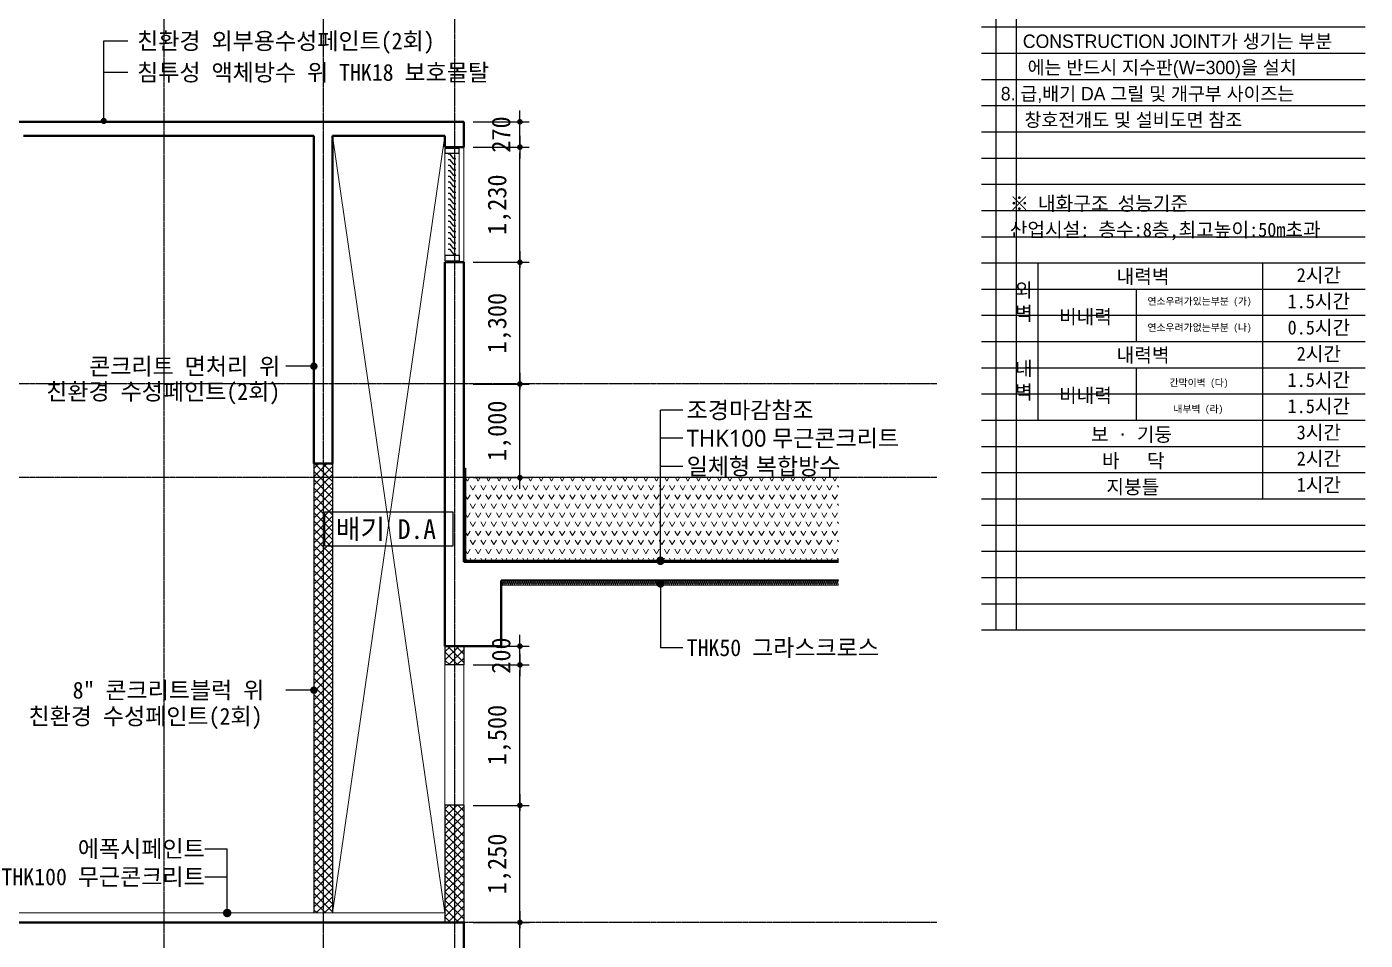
# Model space of a CAD drawing. Header units: inches. Extents: x 2004 to 150234, y 6875187 to 6994525.
# Drawn here: x 134481 to 148771, y 6885937 to 6895694 of the extents above; entities that cross this region are included whole.
import ezdxf
from ezdxf.enums import TextEntityAlignment as Align

# ---------------------------------------------------------------- set-up
doc = ezdxf.new("R2010")
doc.units = ezdxf.units.IN
doc.header["$MEASUREMENT"] = 0
doc.linetypes.add('CENTER', pattern=[65, 60, -2, 1, -2])
doc.linetypes.add('HID', pattern=[2.3, 1.5, -0.8])
doc.layers.get('0').update_dxf_attribs({"linetype": 'CONTINUOUS'})
for name, color, linetype, lineweight in [('A-CONC-LIN1', 2, 'CONTINUOUS', 40), ('A-CONC-LIN2', 7, 'CONTINUOUS', 25), ('A-DIMS', 7, 'CONTINUOUS', 25), ('A-DWXM-WIND', 4, 'CONTINUOUS', 25), ('A-ELEV-LIN3', 8, 'CONTINUOUS', 18), ('A-MKXS-LEAD', 7, 'CONTINUOUS', 25), ('A-MKXS-TEXT1', 3, 'CONTINUOUS', 25), ('A-MKXX-NAME', 3, 'CONTINUOUS', 25), ('A-MKXX-SYMB', 7, 'CONTINUOUS', 25), ('A-SECT-LIN1', 4, 'CONTINUOUS', 25), ('A-WAXM-BLOC', 3, 'CONTINUOUS', 25), ('A-XXXX-FIN2', 6, 'CONTINUOUS', 20), ('A-XXXX-HATC', 8, 'CONTINUOUS', 18), ('A-XXXX-INSL2', 8, 'CONTINUOUS', 18), ('A-XXXX-TXT1', 3, 'CONTINUOUS', 25), ('A-XXXX-TXT2', 3, 'CONTINUOUS', 25), ('A-XXXX-WAT1', 9, 'HID', 20)]:
    doc.layers.add(name, color=color, linetype=linetype, lineweight=lineweight)
doc.layers.add('A-XXXX-NPLT', color=144, linetype='CONTINUOUS', plot=False)
doc.layers.add('AA-AXIS-LINE-1', color=1, linetype='CENTER')
doc.layers.add('T', color=3, linetype='CONTINUOUS')
doc.styles.add('HY울릉도L', font='H2GTRE.TTF')
doc.styles.add('돋움체', font='')
doc.styles.add('돋음', font='')
doc.styles.add('맑은 고딕', font='malgun.ttf')
doc.styles.add('맑은고딕', font='malgun.ttf')
doc.styles.get('돋움체').set_extended_font_data('DotumChe')
doc.styles.get('돋음').set_extended_font_data('Dotum')
doc.dimstyles.new('CDIM', dxfattribs={"dimtxt": 2, "dimasz": 0.6, "dimexe": 1, "dimexo": 1, "dimgap": 1, "dimtad": 1, "dimdec": 0, "dimrnd": 0.5, "dimzin": 0, "dimdsep": 32, "dimlunit": 6, "dimtxsty": 'HY울릉도L', "dimblk1": '_CIDOT', "dimblk2": '_CIDOT', "dimsah": 1, "dimcen": 4.5, "dimclrd": 2, "dimclre": 2, "dimclrt": 7, "dimadec": 0, "dimazin": 0, "dimtfac": 1, "dimtdec": 0, "dimtix": 1, "dimtmove": 2, "dimatfit": 1, "dimldrblk": '_CIDOT', "dimfxl": 1, "dimtolj": 1, "dimtzin": 0, "dimlwd": -1, "dimarcsym": 0})

# ---------------------------------------------------------------- blocks, each defined once
blk = doc.blocks.new('NOTE')
at = {"layer": 'A-XXXX-NPLT'}
for p, q in [((1010659.8, 179732.7), (1010659.8, 175812.7)), ((1010734.1, 175812.7), (1010734.1, 179732.7)), ((1010609.8, 179546.1), (1011974.8, 179546.1)), ((1010609.8, 179452.7), (1011974.8, 179452.7)), ((1010609.8, 179359.4), (1011974.8, 179359.4)), ((1010609.8, 179266.1), (1011974.8, 179266.1)), ((1010609.8, 179172.7), (1011974.8, 179172.7)), ((1010609.8, 179079.4), (1011974.8, 179079.4)), ((1010609.8, 178986.1), (1011974.8, 178986.1)), ((1010609.8, 178892.7), (1011974.8, 178892.7)), ((1010609.8, 178799.4), (1011974.8, 178799.4)), ((1010609.8, 178706.1), (1011974.8, 178706.1)), ((1010609.8, 178612.7), (1011974.8, 178612.7)), ((1010609.8, 178519.4), (1011974.8, 178519.4)), ((1010609.8, 178426.1), (1011974.8, 178426.1)), ((1010609.8, 178332.7), (1011974.8, 178332.7)), ((1010609.8, 178239.4), (1011974.8, 178239.4)), ((1010609.8, 178146.1), (1011974.8, 178146.1)), ((1010609.8, 178052.7), (1011974.8, 178052.7)), ((1010609.8, 177959.4), (1011974.8, 177959.4)), ((1010609.8, 177866.1), (1011974.8, 177866.1)), ((1010609.8, 177772.7), (1011974.8, 177772.7)), ((1010609.8, 177679.4), (1011974.8, 177679.4)), ((1010609.8, 177586.1), (1011974.8, 177586.1)), ((1010609.8, 177492.7), (1011974.8, 177492.7)), ((1010609.8, 177399.4), (1011974.8, 177399.4)), ((1010609.8, 177306.1), (1011974.8, 177306.1)), ((1010609.8, 177212.7), (1011974.8, 177212.7)), ((1010609.8, 177119.4), (1011974.8, 177119.4)), ((1010609.8, 177026.1), (1011974.8, 177026.1)), ((1010609.8, 176932.7), (1011974.8, 176932.7)), ((1010609.8, 176839.4), (1011974.8, 176839.4)), ((1010609.8, 176746.1), (1011974.8, 176746.1)), ((1010609.8, 176652.7), (1011974.8, 176652.7)), ((1010609.8, 176559.4), (1011974.8, 176559.4)), ((1010609.8, 176466.1), (1011974.8, 176466.1)), ((1010609.8, 176372.7), (1011974.8, 176372.7)), ((1010609.8, 176279.4), (1011974.8, 176279.4)), ((1010609.8, 176186.1), (1011974.8, 176186.1)), ((1010609.8, 176092.7), (1011974.8, 176092.7)), ((1010609.8, 175999.4), (1011974.8, 175999.4)), ((1010609.8, 175906.1), (1011974.8, 175906.1)), ((1010609.8, 175812.7), (1011974.8, 175812.7))]:
    blk.add_line(p, q, dxfattribs=at)
blk = doc.blocks.new('_CIDOT')
at = {"color": 0, "linetype": 'ByBlock'}
blk.add_line((2, 0), (-1, 0), dxfattribs=at)
at = {"color": 0, "linetype": 'ByBlock', "const_width": 0.5}
blk.add_lwpolyline([(-0.25, 0, 1), (0.25, 0, 1)], format="xyb", close=True, dxfattribs=at)
blk = doc.blocks.new('*D265')
at = {"layer": 'A-DIMS', "transparency": 16777216}
for p, q in [((139746, 6894738), (139746, 6894798)), ((139746, 6894408), (139746, 6894678)), ((139746, 6894348), (139746, 6894288))]:
    blk.add_line(p, q, dxfattribs=at)
at = {"layer": 'A-DIMS', "lineweight": -2, "transparency": 16777216}
for p, q in [((139246, 6894678), (139846, 6894678)), ((139246, 6894408), (139846, 6894408))]:
    blk.add_line(p, q, dxfattribs=at)
at = {"layer": 'A-DIMS', "transparency": 16777216, "xscale": 60, "yscale": 60, "zscale": 60}
for p, rotation in [((139746, 6894678), 270), ((139746, 6894408), 90)]:
    blk.add_blockref('_CIDOT', p, dxfattribs=dict(at, rotation=rotation))
at = {"layer": 'A-DIMS', "color": 3, "transparency": 16777216, "insert": (139546, 6894543), "char_height": 200, "attachment_point": 5, "rotation": 90, "style": '돋움체'}
blk.add_mtext('\\A1;270', dxfattribs=at)
blk = doc.blocks.new('*D266')
at = {"layer": 'A-DIMS', "lineweight": -2, "transparency": 16777216}
for p, q in [((139246, 6894408), (139846, 6894408)), ((139246, 6893178), (139846, 6893178))]:
    blk.add_line(p, q, dxfattribs=at)
at = {"layer": 'A-DIMS', "transparency": 16777216}
blk.add_line((139746, 6893238), (139746, 6894348), dxfattribs=at)
at = {"layer": 'A-DIMS', "transparency": 16777216, "xscale": 60, "yscale": 60, "zscale": 60}
for p, rotation in [((139746, 6894408), 90), ((139746, 6893178), 270)]:
    blk.add_blockref('_CIDOT', p, dxfattribs=dict(at, rotation=rotation))
at = {"layer": 'A-DIMS', "color": 3, "transparency": 16777216, "insert": (139527, 6893793), "char_height": 200, "attachment_point": 5, "rotation": 90, "style": '돋움체'}
blk.add_mtext('\\A1;1,230', dxfattribs=at)
blk = doc.blocks.new('*D267')
at = {"layer": 'A-DIMS', "lineweight": -2, "transparency": 16777216}
for p, q in [((139246, 6893178), (139846, 6893178)), ((139246, 6891878), (139846, 6891878))]:
    blk.add_line(p, q, dxfattribs=at)
at = {"layer": 'A-DIMS', "transparency": 16777216}
blk.add_line((139746, 6891938), (139746, 6893118), dxfattribs=at)
at = {"layer": 'A-DIMS', "transparency": 16777216, "xscale": 60, "yscale": 60, "zscale": 60}
for p, rotation in [((139746, 6893178), 90), ((139746, 6891878), 270)]:
    blk.add_blockref('_CIDOT', p, dxfattribs=dict(at, rotation=rotation))
at = {"layer": 'A-DIMS', "color": 3, "transparency": 16777216, "insert": (139527, 6892528), "char_height": 200, "attachment_point": 5, "rotation": 90, "style": '돋움체'}
blk.add_mtext('\\A1;1,300', dxfattribs=at)
blk = doc.blocks.new('*D268')
at = {"layer": 'A-DIMS', "lineweight": -2, "transparency": 16777216}
for p, q in [((139246, 6891878), (139846, 6891878)), ((139246, 6890878), (139846, 6890878))]:
    blk.add_line(p, q, dxfattribs=at)
at = {"layer": 'A-DIMS', "transparency": 16777216}
blk.add_line((139746, 6890938), (139746, 6891818), dxfattribs=at)
at = {"layer": 'A-DIMS', "transparency": 16777216, "xscale": 60, "yscale": 60, "zscale": 60}
for p, rotation in [((139746, 6891878), 90), ((139746, 6890878), 270)]:
    blk.add_blockref('_CIDOT', p, dxfattribs=dict(at, rotation=rotation))
at = {"layer": 'A-DIMS', "color": 3, "transparency": 16777216, "insert": (139527, 6891378), "char_height": 200, "attachment_point": 5, "rotation": 90, "style": '돋움체'}
blk.add_mtext('\\A1;1,000', dxfattribs=at)
blk = doc.blocks.new('*D271')
at = {"layer": 'A-DIMS', "transparency": 16777216}
for p, q in [((139746, 6889138), (139746, 6889198)), ((139746, 6888878), (139746, 6889078)), ((139746, 6888818), (139746, 6888758))]:
    blk.add_line(p, q, dxfattribs=at)
at = {"layer": 'A-DIMS', "lineweight": -2, "transparency": 16777216}
for p, q in [((139246, 6889078), (139846, 6889078)), ((139246, 6888878), (139846, 6888878))]:
    blk.add_line(p, q, dxfattribs=at)
at = {"layer": 'A-DIMS', "transparency": 16777216, "xscale": 60, "yscale": 60, "zscale": 60}
for p, rotation in [((139746, 6889078), 270), ((139746, 6888878), 90)]:
    blk.add_blockref('_CIDOT', p, dxfattribs=dict(at, rotation=rotation))
at = {"layer": 'A-DIMS', "color": 3, "transparency": 16777216, "insert": (139546, 6888978), "char_height": 200, "attachment_point": 5, "rotation": 90, "style": '돋움체'}
blk.add_mtext('\\A1;200', dxfattribs=at)
blk = doc.blocks.new('*D272')
at = {"layer": 'A-DIMS', "lineweight": -2, "transparency": 16777216}
for p, q in [((139246, 6888878), (139846, 6888878)), ((139246, 6887378), (139846, 6887378))]:
    blk.add_line(p, q, dxfattribs=at)
at = {"layer": 'A-DIMS', "transparency": 16777216}
blk.add_line((139746, 6887438), (139746, 6888818), dxfattribs=at)
at = {"layer": 'A-DIMS', "transparency": 16777216, "xscale": 60, "yscale": 60, "zscale": 60}
for p, rotation in [((139746, 6888878), 90), ((139746, 6887378), 270)]:
    blk.add_blockref('_CIDOT', p, dxfattribs=dict(at, rotation=rotation))
at = {"layer": 'A-DIMS', "color": 3, "transparency": 16777216, "insert": (139527, 6888128), "char_height": 200, "attachment_point": 5, "rotation": 90, "style": '돋움체'}
blk.add_mtext('\\A1;1,500', dxfattribs=at)
blk = doc.blocks.new('*D273')
at = {"layer": 'A-DIMS', "lineweight": -2, "transparency": 16777216}
for p, q in [((139246, 6887378), (139846, 6887378)), ((139246, 6886128), (139846, 6886128))]:
    blk.add_line(p, q, dxfattribs=at)
at = {"layer": 'A-DIMS', "transparency": 16777216}
blk.add_line((139746, 6886188), (139746, 6887318), dxfattribs=at)
at = {"layer": 'A-DIMS', "transparency": 16777216, "xscale": 60, "yscale": 60, "zscale": 60}
for p, rotation in [((139746, 6887378), 90), ((139746, 6886128), 270)]:
    blk.add_blockref('_CIDOT', p, dxfattribs=dict(at, rotation=rotation))
at = {"layer": 'A-DIMS', "color": 3, "transparency": 16777216, "insert": (139527, 6886753), "char_height": 200, "attachment_point": 5, "rotation": 90, "style": '돋움체'}
blk.add_mtext('\\A1;1,250', dxfattribs=at)
blk = doc.blocks.new('*D274')
at = {"layer": 'A-DIMS', "lineweight": -2, "transparency": 16777216}
for p, q in [((139246, 6886128), (139846, 6886128)), ((139246, 6884278), (139846, 6884278))]:
    blk.add_line(p, q, dxfattribs=at)
at = {"layer": 'A-DIMS', "transparency": 16777216}
blk.add_line((139746, 6884338), (139746, 6886068), dxfattribs=at)
at = {"layer": 'A-DIMS', "transparency": 16777216, "xscale": 60, "yscale": 60, "zscale": 60}
for p, rotation in [((139746, 6886128), 90), ((139746, 6884278), 270)]:
    blk.add_blockref('_CIDOT', p, dxfattribs=dict(at, rotation=rotation))
at = {"layer": 'A-DIMS', "color": 3, "transparency": 16777216, "insert": (139527, 6885203), "char_height": 200, "attachment_point": 5, "rotation": 90, "style": '돋움체'}
blk.add_mtext('\\A1;1,850', dxfattribs=at)

msp = doc.modelspace()

# ---------------------------------------------------------------- hatches: boundary and pattern name
at = {"layer": 'A-MKXS-LEAD'}
h = msp.add_hatch(color=256, dxfattribs=at)
edge = h.paths.add_edge_path()
edge.add_arc((135303.4, 6894687.5), 33.3, 0, 360)
h = msp.add_hatch(color=256, dxfattribs=at)
edge = h.paths.add_edge_path()
edge.add_arc((137546.3, 6892067.2), 40, 180, 540, ccw=False)
h = msp.add_hatch(color=256, dxfattribs=at)
edge = h.paths.add_edge_path()
edge.add_arc((137546.3, 6888608), 40, 180, 540, ccw=False)
at = {"layer": 'A-XXXX-HATC'}
h = msp.add_hatch(dxfattribs=at)
h.set_pattern_fill('ANSI37', color=256, scale=500, style=0)
h.set_pattern_definition([(45, (0, 6960611.3), (-44.194174, 44.194174), []), (135, (0, 6960611.3), (-44.194174, -44.194174), [])])
h.paths.add_polyline_path([(137546.3, 6886228.3), (137746.3, 6886228.3), (137746.3, 6891028.3), (137546.3, 6891028.3)])
h.paths.add_polyline_path([(138946.3, 6888878.3), (138946.3, 6889078.3), (139146.3, 6889078.3), (139146.3, 6888878.3)])
h.paths.add_polyline_path([(138946.3, 6886128.3), (138946.3, 6887378.3), (139146.3, 6887378.3), (139146.3, 6886128.3)])
h.paths.add_polyline_path([(138946.3, 6884478.3), (138946.3, 6885428.3), (139146.3, 6885428.3), (139146.3, 6884478.3)])
h.paths.add_polyline_path([(133646.3, 6882178.3), (133646.3, 6885928.3), (133446.3, 6885928.3), (133446.3, 6882178.3)])
h = msp.add_hatch(dxfattribs=at)
h.set_pattern_fill('사질토', color=256, scale=700)
h.set_pattern_definition([(60, (-4318020.03, 6765814.75), (-55.9999996, 96.994845), [56, -56]), (120, (-4318020.03, 6765814.75), (-111.9999996, 2e-07), [56, -56])])
h.paths.add_polyline_path([(143146.3, 6889998.3), (143146.3, 6890878.3), (139166.3, 6890878.3), (139166.3, 6890012.5), (139180.4, 6889998.3)])

# ---------------------------------------------------------------- linework, layer by layer
for points in [[(144975.8, 6893171.7), (148770.8, 6893171.7)], [(145275.8, 6893171.7), (145275.8, 6891491.7)], [(147675.8, 6893171.7), (147675.8, 6890651.7)], [(145275.8, 6892891.7), (148770.8, 6892891.7)], [(146325.8, 6892891.7), (146325.8, 6892331.7)], [(146325.8, 6892611.7), (148770.8, 6892611.7)], [(144975.8, 6892331.7), (148770.8, 6892331.7)], [(145275.8, 6892051.7), (148770.8, 6892051.7)], [(146325.8, 6892051.7), (146325.8, 6891491.7)], [(146325.8, 6891771.7), (148770.8, 6891771.7)], [(144975.8, 6891491.7), (148770.8, 6891491.7)], [(144975.8, 6891211.7), (148770.8, 6891211.7)], [(144975.8, 6890931.7), (148770.8, 6890931.7)], [(144975.8, 6890651.7), (148770.8, 6890651.7)]]:
    msp.add_lwpolyline(points)
at = {"layer": 'A-CONC-LIN1'}
for p, q in [((134146.3, 6894678.3), (139146.3, 6894678.3)), ((139146.3, 6894678.3), (139146.3, 6894408.3)), ((134446.3, 6894528.3), (137546.3, 6894528.3)), ((137546.3, 6894528.3), (137546.3, 6891028.3)), ((137746.3, 6894528.3), (137746.3, 6891028.3)), ((137746.3, 6894528.3), (138946.3, 6894528.3)), ((138946.3, 6894528.3), (138946.3, 6894408.3)), ((138946.3, 6894408.3), (139146.3, 6894408.3)), ((138946.3, 6893178.3), (139146.3, 6893178.3)), ((138946.3, 6893178.3), (138946.3, 6889078.3)), ((139146.3, 6893178.3), (139146.3, 6889978.3)), ((137746.3, 6891028.3), (137546.3, 6891028.3)), ((139146.3, 6889978.3), (143146.3, 6889978.3)), ((139546.3, 6889778.3), (143146.3, 6889778.3)), ((139546.3, 6889778.3), (139546.3, 6889078.3)), ((138946.3, 6889078.3), (139546.3, 6889078.3)), ((139146.3, 6886128.3), (129946.3, 6886128.3)), ((139146.3, 6885428.3), (139146.3, 6886128.3))]:
    msp.add_line(p, q, dxfattribs=at)
at = {"layer": 'A-CONC-LIN2'}
msp.add_lwpolyline([(139146.3, 6890978.3), (139166.3, 6890978.3), (139166.3, 6890012.5), (139180.4, 6889998.3), (143146.3, 6889998.3)], dxfattribs=at)
at = {"layer": 'A-DWXM-WIND'}
for p, q in [((138946.3, 6893253.3), (138946.3, 6893193.3)), ((138946.3, 6893253.3), (139096.3, 6893253.3)), ((138946.3, 6893193.3), (139096.3, 6893193.3)), ((139096.3, 6893253.3), (139096.3, 6893193.3))]:
    msp.add_line(p, q, dxfattribs=at)
msp.add_lwpolyline([(139096.3, 6894343.3), (139096.3, 6894393.3), (138946.3, 6894393.3), (138946.3, 6894343.3)], close=True, dxfattribs=at)
at = {"layer": 'A-ELEV-LIN3'}
for p, q in [((138946.3, 6886228.3), (137746.3, 6894528.3)), ((138946.3, 6894528.3), (137746.3, 6886228.3)), ((138946.3, 6894343.3), (138946.3, 6893253.3)), ((139096.3, 6893253.3), (139096.3, 6894343.3)), ((139146.3, 6893178.3), (139146.3, 6894408.3)), ((138946.3, 6887378.3), (138946.3, 6888878.3)), ((139146.3, 6887378.3), (139146.3, 6888878.3))]:
    msp.add_line(p, q, dxfattribs=at)
at = {"layer": 'A-MKXS-LEAD'}
for p, q in [((141246.5, 6889998.3), (141246.5, 6891598.7)), ((141486.5, 6891598.7), (141246.5, 6891598.7)), ((141486.5, 6891298.7), (141246.5, 6891298.7)), ((141486.5, 6890998.7), (141246.5, 6890998.7)), ((141246.5, 6889748.2), (141246.5, 6889061.9)), ((141486.5, 6889061.9), (141246.5, 6889061.9)), ((136381, 6886914.7), (136621, 6886914.7)), ((136621, 6886228.3), (136621, 6886914.7)), ((136381, 6886614.7), (136621, 6886614.7))]:
    msp.add_line(p, q, dxfattribs=at)
for points in [[(135303.4, 6894678.3), (135303.4, 6895542), (135559.5, 6895542)], [(135559.5, 6895206.1), (135303.4, 6895206.1)], [(137546.3, 6892067.2), (137248.6, 6892067.2), (137248.6, 6892067.2)], [(137546.3, 6888608), (137248.6, 6888608), (137248.6, 6888608)]]:
    msp.add_lwpolyline(points, dxfattribs=at)
at = {"layer": 'A-MKXS-LEAD', "const_width": 45}
for points in [[(141269, 6889990, -1), (141224, 6889990, -1)], [(141269, 6889748.2, -1), (141224, 6889748.2, -1)], [(136598.5, 6886228.3, -1), (136643.5, 6886228.3, -1)]]:
    msp.add_lwpolyline(points, format="xyb", close=True, dxfattribs=at)
at = {"layer": 'A-MKXX-SYMB'}
msp.add_lwpolyline([(137658.5, 6890148.3), (139034, 6890148.3), (139034, 6890508.3), (137658.5, 6890508.3)], close=True, dxfattribs=at)
at = {"layer": 'A-SECT-LIN1'}
for points in [[(139061.3, 6894283.3), (139041.3, 6894283.3), (139001.3, 6894333.3), (138981.3, 6894333.3)], [(139061.3, 6894223.3), (139041.3, 6894223.3), (139001.3, 6894273.3), (138981.3, 6894273.3)], [(139061.3, 6894163.3), (139041.3, 6894163.3), (139001.3, 6894213.3), (138981.3, 6894213.3)], [(139061.3, 6894103.3), (139041.3, 6894103.3), (139001.3, 6894153.3), (138981.3, 6894153.3)], [(139061.3, 6894043.3), (139041.3, 6894043.3), (139001.3, 6894093.3), (138981.3, 6894093.3)], [(139061.3, 6893983.3), (139041.3, 6893983.3), (139001.3, 6894033.3), (138981.3, 6894033.3)], [(139061.3, 6893923.3), (139041.3, 6893923.3), (139001.3, 6893973.3), (138981.3, 6893973.3)], [(139061.3, 6893863.3), (139041.3, 6893863.3), (139001.3, 6893913.3), (138981.3, 6893913.3)], [(139061.3, 6893803.3), (139041.3, 6893803.3), (139001.3, 6893853.3), (138981.3, 6893853.3)], [(139061.3, 6893743.3), (139041.3, 6893743.3), (139001.3, 6893793.3), (138981.3, 6893793.3)], [(139061.3, 6893683.3), (139041.3, 6893683.3), (139001.3, 6893733.3), (138981.3, 6893733.3)], [(139061.3, 6893623.3), (139041.3, 6893623.3), (139001.3, 6893673.3), (138981.3, 6893673.3)], [(139061.3, 6893563.3), (139041.3, 6893563.3), (139001.3, 6893613.3), (138981.3, 6893613.3)], [(139061.3, 6893503.3), (139041.3, 6893503.3), (139001.3, 6893553.3), (138981.3, 6893553.3)], [(139061.3, 6893443.3), (139041.3, 6893443.3), (139001.3, 6893493.3), (138981.3, 6893493.3)], [(139061.3, 6893383.3), (139041.3, 6893383.3), (139001.3, 6893433.3), (138981.3, 6893433.3)], [(139061.3, 6893323.3), (139041.3, 6893323.3), (139001.3, 6893373.3), (138981.3, 6893373.3)], [(139061.3, 6893263.3), (139041.3, 6893263.3), (139001.3, 6893313.3), (138981.3, 6893313.3)]]:
    msp.add_lwpolyline(points, dxfattribs=at)
at = {"layer": 'A-WAXM-BLOC'}
for p, q in [((137546.3, 6891028.3), (137546.3, 6886228.3)), ((137746.3, 6891028.3), (137746.3, 6886228.3)), ((138946.3, 6889078.3), (138946.3, 6888878.3)), ((139146.3, 6889078.3), (139146.3, 6888878.3)), ((139146.3, 6888878.3), (138946.3, 6888878.3)), ((139146.3, 6887378.3), (138946.3, 6887378.3)), ((138946.3, 6887378.3), (138946.3, 6886128.3)), ((139146.3, 6887378.3), (139146.3, 6886128.3))]:
    msp.add_line(p, q, dxfattribs=at)
at = {"layer": 'A-XXXX-FIN2'}
for p, q in [((139166.3, 6890878.3), (143146.3, 6890878.3)), ((138946.3, 6886228.3), (129946.3, 6886228.3))]:
    msp.add_line(p, q, dxfattribs=at)
at = {"layer": 'A-XXXX-INSL2'}
msp.add_line((139546.3, 6889728.3), (143146.3, 6889728.3), dxfattribs=at)
msp.add_lwpolyline([(139546.3, 6889778.3, -0.5086991), (139555.1, 6889766.2), (139547.4, 6889740.5, 1.37259), (139565.1, 6889740.5), (139557.4, 6889766.2, -1.37259), (139575.1, 6889766.2), (139567.4, 6889740.5, 1.37259), (139585.1, 6889740.5), (139577.4, 6889766.2, -0.5086991), (139586.3, 6889778.3, -0.5086991), (139595.1, 6889766.2), (139587.4, 6889740.5, 1.37259), (139605.1, 6889740.5), (139597.4, 6889766.2, -1.37259), (139615.1, 6889766.2), (139607.4, 6889740.5, 1.37259), (139625.1, 6889740.5), (139617.4, 6889766.2, -1.37259), (139635.1, 6889766.2), (139627.4, 6889740.5, 1.37259), (139645.1, 6889740.5), (139637.4, 6889766.2, -1.37259), (139655.1, 6889766.2), (139647.4, 6889740.5, 0.5086991), (139656.3, 6889728.3, 0.5086991), (139665.1, 6889740.5), (139657.4, 6889766.2, -1.37259), (139675.1, 6889766.2), (139667.4, 6889740.5, 1.37259), (139685.1, 6889740.5), (139677.4, 6889766.2, -1.37259), (139695.1, 6889766.2), (139687.4, 6889740.5, 1.37259), (139705.1, 6889740.5), (139697.4, 6889766.2, -1.37259), (139715.1, 6889766.2), (139707.4, 6889740.5, 1.37259), (139725.1, 6889740.5), (139717.4, 6889766.2, -1.37259), (139735.1, 6889766.2), (139727.4, 6889740.5, 1.37259), (139745.1, 6889740.5), (139737.4, 6889766.2, -0.5086991), (139746.3, 6889778.3, -0.5086991), (139755.1, 6889766.2), (139747.4, 6889740.5, 1.37259), (139765.1, 6889740.5), (139757.4, 6889766.2, -1.37259), (139775.1, 6889766.2), (139767.4, 6889740.5, 1.37259), (139785.1, 6889740.5), (139777.4, 6889766.2, -1.37259), (139795.1, 6889766.2), (139787.4, 6889740.5, 1.37259), (139805.1, 6889740.5), (139797.4, 6889766.2, -1.37259), (139815.1, 6889766.2), (139807.4, 6889740.5, 1.37259), (139825.1, 6889740.5), (139817.4, 6889766.2, -0.5086991), (139826.3, 6889778.3, -0.5086991), (139835.1, 6889766.2), (139827.4, 6889740.5, 1.37259), (139845.1, 6889740.5), (139837.4, 6889766.2, -1.37259), (139855.1, 6889766.2), (139847.4, 6889740.5, 1.37259), (139865.1, 6889740.5), (139857.4, 6889766.2, -1.37259), (139875.1, 6889766.2), (139867.4, 6889740.5, 1.37259), (139885.1, 6889740.5), (139877.4, 6889766.2, -1.37259), (139895.1, 6889766.2), (139887.4, 6889740.5, 1.37259), (139905.1, 6889740.5), (139897.4, 6889766.2, -0.5086991), (139906.3, 6889778.3, -0.5086991), (139915.1, 6889766.2), (139907.4, 6889740.5, 1.37259), (139925.1, 6889740.5), (139917.4, 6889766.2, -1.37259), (139935.1, 6889766.2), (139927.4, 6889740.5, 1.37259), (139945.1, 6889740.5), (139937.4, 6889766.2, -1.37259), (139955.1, 6889766.2), (139947.4, 6889740.5, 1.37259), (139965.1, 6889740.5), (139957.4, 6889766.2, -1.37259), (139975.1, 6889766.2), (139967.4, 6889740.5, 1.37259), (139985.1, 6889740.5), (139977.4, 6889766.2, -1.37259), (139995.1, 6889766.2), (139987.4, 6889740.5, 0.5086991), (139996.3, 6889728.3, 0.5086991), (140005.1, 6889740.5), (139997.4, 6889766.2, -1.37259), (140015.1, 6889766.2), (140007.4, 6889740.5, 1.37259), (140025.1, 6889740.5), (140017.4, 6889766.2, -1.37259), (140035.1, 6889766.2), (140027.4, 6889740.5, 1.37259), (140045.1, 6889740.5), (140037.4, 6889766.2, -1.37259), (140055.1, 6889766.2), (140047.4, 6889740.5, 1.37259), (140065.1, 6889740.5), (140057.4, 6889766.2, -1.37259), (140075.1, 6889766.2), (140067.4, 6889740.5, 1.37259), (140085.1, 6889740.5), (140077.4, 6889766.2, -0.5086991), (140086.3, 6889778.3, -0.5086991), (140095.1, 6889766.2), (140087.4, 6889740.5, 1.37259), (140105.1, 6889740.5), (140097.4, 6889766.2, -1.37259), (140115.1, 6889766.2), (140107.4, 6889740.5, 1.37259), (140125.1, 6889740.5), (140117.4, 6889766.2, -1.37259), (140135.1, 6889766.2), (140127.4, 6889740.5, 1.37259), (140145.1, 6889740.5), (140137.4, 6889766.2, -1.37259), (140155.1, 6889766.2), (140147.4, 6889740.5, 1.37259), (140165.1, 6889740.5), (140157.4, 6889766.2, -1.37259), (140175.1, 6889766.2), (140167.4, 6889740.5, 0.5086991), (140176.3, 6889728.3, 0.5086991), (140185.1, 6889740.5), (140177.4, 6889766.2, -1.37259), (140195.1, 6889766.2), (140187.4, 6889740.5, 1.37259), (140205.1, 6889740.5), (140197.4, 6889766.2, -1.37259), (140215.1, 6889766.2), (140207.4, 6889740.5, 1.37259), (140225.1, 6889740.5), (140217.4, 6889766.2, -1.37259), (140235.1, 6889766.2), (140227.4, 6889740.5, 1.37259), (140245.1, 6889740.5), (140237.4, 6889766.2, -1.37259), (140255.1, 6889766.2), (140247.4, 6889740.5, 1.37259), (140265.1, 6889740.5), (140257.4, 6889766.2, -0.5086991), (140266.3, 6889778.3, -0.5086991), (140275.1, 6889766.2), (140267.4, 6889740.5, 1.37259), (140285.1, 6889740.5), (140277.4, 6889766.2, -1.37259), (140295.1, 6889766.2), (140287.4, 6889740.5, 1.37259), (140305.1, 6889740.5), (140297.4, 6889766.2, -1.37259), (140315.1, 6889766.2), (140307.4, 6889740.5, 1.37259), (140325.1, 6889740.5), (140317.4, 6889766.2, -1.37259), (140335.1, 6889766.2), (140327.4, 6889740.5, 1.37259), (140345.1, 6889740.5), (140337.4, 6889766.2, -1.37259), (140355.1, 6889766.2), (140347.4, 6889740.5, 0.5086991), (140356.3, 6889728.3, 0.5086991), (140365.1, 6889740.5), (140357.4, 6889766.2, -1.37259), (140375.1, 6889766.2), (140367.4, 6889740.5, 1.37259), (140385.1, 6889740.5), (140377.4, 6889766.2, -1.37259), (140395.1, 6889766.2), (140387.4, 6889740.5, 1.37259), (140405.1, 6889740.5), (140397.4, 6889766.2, -1.37259), (140415.1, 6889766.2), (140407.4, 6889740.5, 1.37259), (140425.1, 6889740.5), (140417.4, 6889766.2, -1.37259), (140435.1, 6889766.2), (140427.4, 6889740.5, 1.37259), (140445.1, 6889740.5), (140437.4, 6889766.2, -0.5086991), (140446.3, 6889778.3, -0.5086991), (140455.1, 6889766.2), (140447.4, 6889740.5, 1.37259), (140465.1, 6889740.5), (140457.4, 6889766.2, -1.37259), (140475.1, 6889766.2), (140467.4, 6889740.5, 1.37259), (140485.1, 6889740.5), (140477.4, 6889766.2, -1.37259), (140495.1, 6889766.2), (140487.4, 6889740.5, 1.37259), (140505.1, 6889740.5), (140497.4, 6889766.2, -1.37259), (140515.1, 6889766.2), (140507.4, 6889740.5, 1.37259), (140525.1, 6889740.5), (140517.4, 6889766.2, -1.37259), (140535.1, 6889766.2), (140527.4, 6889740.5, 0.5086991), (140536.3, 6889728.3, 0.5086991), (140545.1, 6889740.5), (140537.4, 6889766.2, -1.37259), (140555.1, 6889766.2), (140547.4, 6889740.5, 1.37259), (140565.1, 6889740.5), (140557.4, 6889766.2, -1.37259), (140575.1, 6889766.2), (140567.4, 6889740.5, 1.37259), (140585.1, 6889740.5), (140577.4, 6889766.2, -1.37259), (140595.1, 6889766.2), (140587.4, 6889740.5, 1.37259), (140605.1, 6889740.5), (140597.4, 6889766.2, -1.37259), (140615.1, 6889766.2), (140607.4, 6889740.5, 1.37259), (140625.1, 6889740.5), (140617.4, 6889766.2, -0.5086991), (140626.3, 6889778.3, -0.5086991), (140635.1, 6889766.2), (140627.4, 6889740.5, 1.37259), (140645.1, 6889740.5), (140637.4, 6889766.2, -1.37259), (140655.1, 6889766.2), (140647.4, 6889740.5, 1.37259), (140665.1, 6889740.5), (140657.4, 6889766.2, -1.37259), (140675.1, 6889766.2), (140667.4, 6889740.5, 1.37259), (140685.1, 6889740.5), (140677.4, 6889766.2, -1.37259), (140695.1, 6889766.2), (140687.4, 6889740.5, 1.37259), (140705.1, 6889740.5), (140697.4, 6889766.2, -1.37259), (140715.1, 6889766.2), (140707.4, 6889740.5, 0.5086991), (140716.3, 6889728.3, 0.5086991), (140725.1, 6889740.5), (140717.4, 6889766.2, -1.37259), (140735.1, 6889766.2), (140727.4, 6889740.5, 1.37259), (140745.1, 6889740.5), (140737.4, 6889766.2, -1.37259), (140755.1, 6889766.2), (140747.4, 6889740.5, 1.37259), (140765.1, 6889740.5), (140757.4, 6889766.2, -1.37259), (140775.1, 6889766.2), (140767.4, 6889740.5, 1.37259), (140785.1, 6889740.5), (140777.4, 6889766.2, -1.37259), (140795.1, 6889766.2), (140787.4, 6889740.5, 1.37259), (140805.1, 6889740.5), (140797.4, 6889766.2, -0.5086991), (140806.3, 6889778.3, -0.5086991), (140815.1, 6889766.2), (140807.4, 6889740.5, 1.37259), (140825.1, 6889740.5), (140817.4, 6889766.2, -1.37259), (140835.1, 6889766.2), (140827.4, 6889740.5, 1.37259), (140845.1, 6889740.5), (140837.4, 6889766.2, -1.37259), (140855.1, 6889766.2), (140847.4, 6889740.5, 1.37259), (140865.1, 6889740.5), (140857.4, 6889766.2, -1.37259), (140875.1, 6889766.2), (140867.4, 6889740.5, 1.37259), (140885.1, 6889740.5), (140877.4, 6889766.2, -1.37259), (140895.1, 6889766.2), (140887.4, 6889740.5, 0.5086991), (140896.3, 6889728.3, 0.5086991), (140905.1, 6889740.5), (140897.4, 6889766.2, -1.37259), (140915.1, 6889766.2), (140907.4, 6889740.5, 1.37259), (140925.1, 6889740.5), (140917.4, 6889766.2, -1.37259), (140935.1, 6889766.2), (140927.4, 6889740.5, 0.5086991), (140936.3, 6889728.3, 0.5086991), (140945.1, 6889740.5), (140937.4, 6889766.2, -1.37259), (140955.1, 6889766.2), (140947.4, 6889740.5, 1.37259), (140965.1, 6889740.5), (140957.4, 6889766.2, -1.37259), (140975.1, 6889766.2), (140967.4, 6889740.5, 0.5086991), (140976.3, 6889728.3, 0.5086991), (140985.1, 6889740.5), (140977.4, 6889766.2, -1.37259), (140995.1, 6889766.2), (140987.4, 6889740.5, 1.37259), (141005.1, 6889740.5), (140997.4, 6889766.2, -1.37259), (141015.1, 6889766.2), (141007.4, 6889740.5, 1.37259), (141025.1, 6889740.5), (141017.4, 6889766.2, -1.37259), (141035.1, 6889766.2), (141027.4, 6889740.5, 1.37259), (141045.1, 6889740.5), (141037.4, 6889766.2, -1.37259), (141055.1, 6889766.2), (141047.4, 6889740.5, 1.37259), (141065.1, 6889740.5), (141057.4, 6889766.2, -0.5086991), (141066.3, 6889778.3, -0.5086991), (141075.1, 6889766.2), (141067.4, 6889740.5, 1.37259), (141085.1, 6889740.5), (141077.4, 6889766.2, -1.37259), (141095.1, 6889766.2), (141087.4, 6889740.5, 1.37259), (141105.1, 6889740.5), (141097.4, 6889766.2, -1.37259), (141115.1, 6889766.2), (141107.4, 6889740.5, 1.37259), (141125.1, 6889740.5), (141117.4, 6889766.2, -1.37259), (141135.1, 6889766.2), (141127.4, 6889740.5, 1.37259), (141145.1, 6889740.5), (141137.4, 6889766.2, -1.37259), (141155.1, 6889766.2), (141147.4, 6889740.5, 0.5086991), (141156.3, 6889728.3, 0.5086991), (141165.1, 6889740.5), (141157.4, 6889766.2, -1.37259), (141175.1, 6889766.2), (141167.4, 6889740.5, 1.37259), (141185.1, 6889740.5), (141177.4, 6889766.2, -1.37259), (141195.1, 6889766.2), (141187.4, 6889740.5, 1.37259), (141205.1, 6889740.5), (141197.4, 6889766.2, -1.37259), (141215.1, 6889766.2), (141207.4, 6889740.5, 1.37259), (141225.1, 6889740.5), (141217.4, 6889766.2, -1.37259), (141235.1, 6889766.2), (141227.4, 6889740.5, 1.37259), (141245.1, 6889740.5), (141237.4, 6889766.2, -0.5086991), (141246.3, 6889778.3, -0.5086991), (141255.1, 6889766.2), (141247.4, 6889740.5, 1.37259), (141265.1, 6889740.5), (141257.4, 6889766.2, -1.37259), (141275.1, 6889766.2), (141267.4, 6889740.5, 1.37259), (141285.1, 6889740.5), (141277.4, 6889766.2, -1.37259), (141295.1, 6889766.2), (141287.4, 6889740.5, 1.37259), (141305.1, 6889740.5), (141297.4, 6889766.2, -1.37259), (141315.1, 6889766.2), (141307.4, 6889740.5, 1.37259), (141325.1, 6889740.5), (141317.4, 6889766.2, -1.37259), (141335.1, 6889766.2), (141327.4, 6889740.5, 0.5086991), (141336.3, 6889728.3, 0.5086991), (141345.1, 6889740.5), (141337.4, 6889766.2, -1.37259), (141355.1, 6889766.2), (141347.4, 6889740.5, 1.37259), (141365.1, 6889740.5), (141357.4, 6889766.2, -1.37259), (141375.1, 6889766.2), (141367.4, 6889740.5, 1.37259), (141385.1, 6889740.5), (141377.4, 6889766.2, -1.37259), (141395.1, 6889766.2), (141387.4, 6889740.5, 1.37259), (141405.1, 6889740.5), (141397.4, 6889766.2, -1.37259), (141415.1, 6889766.2), (141407.4, 6889740.5, 1.37259), (141425.1, 6889740.5), (141417.4, 6889766.2, -0.5086991), (141426.3, 6889778.3, -0.5086991), (141435.1, 6889766.2), (141427.4, 6889740.5, 1.37259), (141445.1, 6889740.5), (141437.4, 6889766.2, -1.37259), (141455.1, 6889766.2), (141447.4, 6889740.5, 1.37259), (141465.1, 6889740.5), (141457.4, 6889766.2, -1.37259), (141475.1, 6889766.2), (141467.4, 6889740.5, 1.37259), (141485.1, 6889740.5), (141477.4, 6889766.2, -1.37259), (141495.1, 6889766.2), (141487.4, 6889740.5, 1.37259), (141505.1, 6889740.5), (141497.4, 6889766.2, -1.37259), (141515.1, 6889766.2), (141507.4, 6889740.5, 0.5086991), (141516.3, 6889728.3, 0.5086991), (141525.1, 6889740.5), (141517.4, 6889766.2, -1.37259), (141535.1, 6889766.2), (141527.4, 6889740.5, 1.37259), (141545.1, 6889740.5), (141537.4, 6889766.2, -1.37259), (141555.1, 6889766.2), (141547.4, 6889740.5, 1.37259), (141565.1, 6889740.5), (141557.4, 6889766.2, -1.37259), (141575.1, 6889766.2), (141567.4, 6889740.5, 1.37259), (141585.1, 6889740.5), (141577.4, 6889766.2, -1.37259), (141595.1, 6889766.2), (141587.4, 6889740.5, 1.37259), (141605.1, 6889740.5), (141597.4, 6889766.2, -0.5086991), (141606.3, 6889778.3, -0.5086991), (141615.1, 6889766.2), (141607.4, 6889740.5, 1.37259), (141625.1, 6889740.5), (141617.4, 6889766.2, -1.37259), (141635.1, 6889766.2), (141627.4, 6889740.5, 1.37259), (141645.1, 6889740.5), (141637.4, 6889766.2, -1.37259), (141655.1, 6889766.2), (141647.4, 6889740.5, 1.37259), (141665.1, 6889740.5), (141657.4, 6889766.2, -1.37259), (141675.1, 6889766.2), (141667.4, 6889740.5, 1.37259), (141685.1, 6889740.5), (141677.4, 6889766.2, -1.37259), (141695.1, 6889766.2), (141687.4, 6889740.5, 0.5086991), (141696.3, 6889728.3, 0.5086991), (141705.1, 6889740.5), (141697.4, 6889766.2, -1.37259), (141715.1, 6889766.2), (141707.4, 6889740.5, 1.37259), (141725.1, 6889740.5), (141717.4, 6889766.2, -1.37259), (141735.1, 6889766.2), (141727.4, 6889740.5, 1.37259), (141745.1, 6889740.5), (141737.4, 6889766.2, -1.37259), (141755.1, 6889766.2), (141747.4, 6889740.5, 1.37259), (141765.1, 6889740.5), (141757.4, 6889766.2, -1.37259), (141775.1, 6889766.2), (141767.4, 6889740.5, 1.37259), (141785.1, 6889740.5), (141777.4, 6889766.2, -0.5086991), (141786.3, 6889778.3, -0.5086991), (141795.1, 6889766.2), (141787.4, 6889740.5, 1.37259), (141805.1, 6889740.5), (141797.4, 6889766.2, -1.37259), (141815.1, 6889766.2), (141807.4, 6889740.5, 1.37259), (141825.1, 6889740.5), (141817.4, 6889766.2, -1.37259), (141835.1, 6889766.2), (141827.4, 6889740.5, 1.37259), (141845.1, 6889740.5), (141837.4, 6889766.2, -1.37259), (141855.1, 6889766.2), (141847.4, 6889740.5, 1.37259), (141865.1, 6889740.5), (141857.4, 6889766.2, -1.37259), (141875.1, 6889766.2), (141867.4, 6889740.5, 0.5086991), (141876.3, 6889728.3, 0.5086991), (141885.1, 6889740.5), (141877.4, 6889766.2, -1.37259), (141895.1, 6889766.2), (141887.4, 6889740.5, 1.37259), (141905.1, 6889740.5), (141897.4, 6889766.2, -1.37259), (141915.1, 6889766.2), (141907.4, 6889740.5, 1.37259), (141925.1, 6889740.5), (141917.4, 6889766.2, -1.37259), (141935.1, 6889766.2), (141927.4, 6889740.5, 1.37259), (141945.1, 6889740.5), (141937.4, 6889766.2, -1.37259), (141955.1, 6889766.2), (141947.4, 6889740.5, 1.37259), (141965.1, 6889740.5), (141957.4, 6889766.2, -0.5086991), (141966.3, 6889778.3, -0.5086991), (141975.1, 6889766.2), (141967.4, 6889740.5, 1.37259), (141985.1, 6889740.5), (141977.4, 6889766.2, -1.37259), (141995.1, 6889766.2), (141987.4, 6889740.5, 1.37259), (142005.1, 6889740.5), (141997.4, 6889766.2, -1.37259), (142015.1, 6889766.2), (142007.4, 6889740.5, 1.37259), (142025.1, 6889740.5), (142017.4, 6889766.2, -1.37259), (142035.1, 6889766.2), (142027.4, 6889740.5, 1.37259), (142045.1, 6889740.5), (142037.4, 6889766.2, -0.5086991), (142046.3, 6889778.3, -0.5086991), (142055.1, 6889766.2), (142047.4, 6889740.5, 1.37259), (142065.1, 6889740.5), (142057.4, 6889766.2, -1.37259), (142075.1, 6889766.2), (142067.4, 6889740.5, 1.37259), (142085.1, 6889740.5), (142077.4, 6889766.2, -1.37259), (142095.1, 6889766.2), (142087.4, 6889740.5, 1.37259), (142105.1, 6889740.5), (142097.4, 6889766.2, -1.37259), (142115.1, 6889766.2), (142107.4, 6889740.5, 1.37259), (142125.1, 6889740.5), (142117.4, 6889766.2, -0.5086991), (142126.3, 6889778.3, -0.5086991), (142135.1, 6889766.2), (142127.4, 6889740.5, 1.37259), (142145.1, 6889740.5), (142137.4, 6889766.2, -1.37259), (142155.1, 6889766.2), (142147.4, 6889740.5, 1.37259), (142165.1, 6889740.5), (142157.4, 6889766.2, -1.37259), (142175.1, 6889766.2), (142167.4, 6889740.5, 1.37259), (142185.1, 6889740.5), (142177.4, 6889766.2, -1.37259), (142195.1, 6889766.2), (142187.4, 6889740.5, 1.37259), (142205.1, 6889740.5), (142197.4, 6889766.2, -1.37259), (142215.1, 6889766.2), (142207.4, 6889740.5, 0.5086991), (142216.3, 6889728.3, 0.5086991), (142225.1, 6889740.5), (142217.4, 6889766.2, -1.37259), (142235.1, 6889766.2), (142227.4, 6889740.5, 1.37259), (142245.1, 6889740.5), (142237.4, 6889766.2, -1.37259), (142255.1, 6889766.2), (142247.4, 6889740.5, 1.37259), (142265.1, 6889740.5), (142257.4, 6889766.2, -1.37259), (142275.1, 6889766.2), (142267.4, 6889740.5, 1.37259), (142285.1, 6889740.5), (142277.4, 6889766.2, -0.5086991), (142286.3, 6889778.3, -0.5086991), (142295.1, 6889766.2), (142287.4, 6889740.5, 1.37259), (142305.1, 6889740.5), (142297.4, 6889766.2, -1.37259), (142315.1, 6889766.2), (142307.4, 6889740.5, 1.37259), (142325.1, 6889740.5), (142317.4, 6889766.2, -0.5086991), (142326.3, 6889778.3, -0.5086991), (142335.1, 6889766.2), (142327.4, 6889740.5, 1.37259), (142345.1, 6889740.5), (142337.4, 6889766.2, -1.37259), (142355.1, 6889766.2), (142347.4, 6889740.5, 1.37259), (142365.1, 6889740.5), (142357.4, 6889766.2, -0.5086991), (142366.3, 6889778.3, -0.5086991), (142375.1, 6889766.2), (142367.4, 6889740.5, 1.37259), (142385.1, 6889740.5), (142377.4, 6889766.2, -1.37259), (142395.1, 6889766.2), (142387.4, 6889740.5, 1.37259), (142405.1, 6889740.5), (142397.4, 6889766.2, -1.37259), (142415.1, 6889766.2), (142407.4, 6889740.5, 1.37259), (142425.1, 6889740.5), (142417.4, 6889766.2, -1.37259), (142435.1, 6889766.2), (142427.4, 6889740.5, 0.5086991), (142436.3, 6889728.3, 0.5086991), (142445.1, 6889740.5), (142437.4, 6889766.2, -1.37259), (142455.1, 6889766.2), (142447.4, 6889740.5, 1.37259), (142465.1, 6889740.5), (142457.4, 6889766.2, -1.37259), (142475.1, 6889766.2), (142467.4, 6889740.5, 1.37259), (142485.1, 6889740.5), (142477.4, 6889766.2, -1.37259), (142495.1, 6889766.2), (142487.4, 6889740.5, 1.37259), (142505.1, 6889740.5), (142497.4, 6889766.2, -1.37259), (142515.1, 6889766.2), (142507.4, 6889740.5, 1.37259), (142525.1, 6889740.5), (142517.4, 6889766.2, -0.5086991), (142526.3, 6889778.3, -0.5086991), (142535.1, 6889766.2), (142527.4, 6889740.5, 1.37259), (142545.1, 6889740.5), (142537.4, 6889766.2, -1.37259), (142555.1, 6889766.2), (142547.4, 6889740.5, 1.37259), (142565.1, 6889740.5), (142557.4, 6889766.2, -1.37259), (142575.1, 6889766.2), (142567.4, 6889740.5, 1.37259), (142585.1, 6889740.5), (142577.4, 6889766.2, -1.37259), (142595.1, 6889766.2), (142587.4, 6889740.5, 1.37259), (142605.1, 6889740.5), (142597.4, 6889766.2, -0.5086991), (142606.3, 6889778.3, -0.5086991), (142615.1, 6889766.2), (142607.4, 6889740.5, 1.37259), (142625.1, 6889740.5), (142617.4, 6889766.2, -1.37259), (142635.1, 6889766.2), (142627.4, 6889740.5, 1.37259), (142645.1, 6889740.5), (142637.4, 6889766.2, -1.37259), (142655.1, 6889766.2), (142647.4, 6889740.5, 1.37259), (142665.1, 6889740.5), (142657.4, 6889766.2, -1.37259), (142675.1, 6889766.2), (142667.4, 6889740.5, 1.37259), (142685.1, 6889740.5), (142677.4, 6889766.2, -0.5086991), (142686.3, 6889778.3, -0.5086991), (142695.1, 6889766.2), (142687.4, 6889740.5, 1.37259), (142705.1, 6889740.5), (142697.4, 6889766.2, -1.37259), (142715.1, 6889766.2), (142707.4, 6889740.5, 1.37259), (142725.1, 6889740.5), (142717.4, 6889766.2, -1.37259), (142735.1, 6889766.2), (142727.4, 6889740.5, 1.37259), (142745.1, 6889740.5), (142737.4, 6889766.2, -1.37259), (142755.1, 6889766.2), (142747.4, 6889740.5, 1.37259), (142765.1, 6889740.5), (142757.4, 6889766.2, -1.37259), (142775.1, 6889766.2), (142767.4, 6889740.5, 0.5086991), (142776.3, 6889728.3, 0.5086991), (142785.1, 6889740.5), (142777.4, 6889766.2, -1.37259), (142795.1, 6889766.2), (142787.4, 6889740.5, 1.37259), (142805.1, 6889740.5), (142797.4, 6889766.2, -1.37259), (142815.1, 6889766.2), (142807.4, 6889740.5, 1.37259), (142825.1, 6889740.5), (142817.4, 6889766.2, -1.37259), (142835.1, 6889766.2), (142827.4, 6889740.5, 1.37259), (142845.1, 6889740.5), (142837.4, 6889766.2, -1.37259), (142855.1, 6889766.2), (142847.4, 6889740.5, 1.37259), (142865.1, 6889740.5), (142857.4, 6889766.2, -0.5086991), (142866.3, 6889778.3, -0.5086991), (142875.1, 6889766.2), (142867.4, 6889740.5, 1.37259), (142885.1, 6889740.5), (142877.4, 6889766.2, -1.37259), (142895.1, 6889766.2), (142887.4, 6889740.5, 1.37259), (142905.1, 6889740.5), (142897.4, 6889766.2, -1.37259), (142915.1, 6889766.2), (142907.4, 6889740.5, 1.37259), (142925.1, 6889740.5), (142917.4, 6889766.2, -1.37259), (142935.1, 6889766.2), (142927.4, 6889740.5, 1.37259), (142945.1, 6889740.5), (142937.4, 6889766.2, -1.37259), (142955.1, 6889766.2), (142947.4, 6889740.5, 0.5086991), (142956.3, 6889728.3, 0.5086991), (142965.1, 6889740.5), (142957.4, 6889766.2, -1.37259), (142975.1, 6889766.2), (142967.4, 6889740.5, 1.37259), (142985.1, 6889740.5), (142977.4, 6889766.2, -1.37259), (142995.1, 6889766.2), (142987.4, 6889740.5, 1.37259), (143005.1, 6889740.5), (142997.4, 6889766.2, -1.37259), (143015.1, 6889766.2), (143007.4, 6889740.5, 1.37259), (143025.1, 6889740.5), (143017.4, 6889766.2, -1.37259), (143035.1, 6889766.2), (143027.4, 6889740.5, 1.37259), (143045.1, 6889740.5), (143037.4, 6889766.2, -0.5086991), (143046.3, 6889778.3, -0.5086991), (143055.1, 6889766.2), (143047.4, 6889740.5, 1.37259), (143065.1, 6889740.5), (143057.4, 6889766.2, -1.37259), (143075.1, 6889766.2), (143067.4, 6889740.5, 1.37259), (143085.1, 6889740.5), (143077.4, 6889766.2, -1.37259), (143095.1, 6889766.2), (143087.4, 6889740.5, 1.37259), (143105.1, 6889740.5), (143097.4, 6889766.2, -1.37259), (143115.1, 6889766.2), (143107.4, 6889740.5, 1.37259), (143125.1, 6889740.5), (143117.4, 6889766.2, -1.37259), (143135.1, 6889766.2), (143127.4, 6889740.5, 0.5086991), (143136.3, 6889728.3, 0.5086991), (143145.1, 6889740.5), (143137.4, 6889766.2, -0.5086991), (143146.3, 6889778.3, -0.5086991)], format="xyb", dxfattribs=at)
at = {"layer": 'A-XXXX-WAT1', "ltscale": 50}
for points in [[(143146.3, 6889988.3), (139176.3, 6889988.3), (139156.3, 6890008.3), (139156.3, 6890978.3)], [(139172.1, 6889978.3), (139146.3, 6890004.2)]]:
    msp.add_lwpolyline(points, dxfattribs=at)
at = {"layer": 'AA-AXIS-LINE-1'}
for p, q in [((135946.3, 6896078.3), (135946.3, 6878278.3)), ((137646.3, 6896078.3), (137646.3, 6884628.3)), ((139046.3, 6896078.3), (139046.3, 6878278.3)), ((144195.8, 6891878.3), (128946.3, 6891878.3)), ((144195.8, 6890878.3), (128946.3, 6890878.3)), ((144195.8, 6886128.3), (128946.3, 6886128.3))]:
    msp.add_line(p, q, dxfattribs=at)

# ---------------------------------------------------------------- block references
at = {"layer": 'A-XXXX-TXT1', "xscale": 3, "yscale": 3, "zscale": 3}
msp.add_blockref('NOTE', (-2887153.6, 6361813.5), dxfattribs=at)

# ---------------------------------------------------------------- texts
at = {"layer": 'A-MKXS-TEXT1'}
for s, style, p in [('친환경 외부용수성페인트(2회)', '돋움체', (135659.5, 6895542)), ('침투성 액체방수 위 THK18 보호몰탈', '돋움체', (135659.5, 6895206.1)), ('조경마감참조', '맑은고딕', (141526.5, 6891598.7)), ('THK100 무근콘크리트', '맑은고딕', (141526.5, 6891298.7)), ('일체형 복합방수', '맑은고딕', (141526.5, 6890998.7)), ('THK50 그라스크로스', '돋움체', (141526.5, 6889061.9)), ('8" 콘크리트블럭 위', '돋움체', (134971.2, 6888608)), ('친환경 수성페인트(2회)', '돋움체', (134499.5, 6888329.7))]:
    msp.add_text(s, height=180, dxfattribs=dict(at, style=style)).set_placement(p, align=Align.MIDDLE_LEFT)
at = {"layer": 'A-MKXS-TEXT1', "style": '돋움체'}
for s, p in [('콘크리트 면처리 위', (137187, 6892067.2)), ('친환경 수성페인트(2회)', (137187, 6891798.1)), ('에폭시페인트', (136381, 6886914.7)), ('THK100 무근콘크리트', (136381, 6886614.7))]:
    msp.add_text(s, height=180, dxfattribs=at).set_placement(p, align=Align.MIDDLE_RIGHT)
at = {"layer": 'A-MKXX-NAME', "style": '돋움체'}
msp.add_text('배기 D.A', height=210, dxfattribs=at).set_placement((138315, 6890328.3), align=Align.MIDDLE_CENTER)
at = {"layer": 'A-XXXX-TXT2', "style": '돋움체'}
for s, p in [('※ 내화구조 성능기준', (144975.8, 6893806.7)), ('산업시설: 층수:8층,최고높이:50m초과', (144975.8, 6893526.7))]:
    msp.add_text(s, height=150, dxfattribs=at).set_placement(p, align=Align.MIDDLE_LEFT)
for s, height, p in [('내력벽', 150, (146398.9, 6893026.7)), ('2시간', 150, (148275.8, 6893041.7)), ('연소우려가있는부분 (가)', 75, (147001.5, 6892761.7)), ('1.5시간', 150, (148275.8, 6892761.7)), ('비내력', 150, (145783.9, 6892596.7)), ('연소우려가없는부분 (나)', 75, (147001.5, 6892481.7)), ('0.5시간', 150, (148275.8, 6892481.7)), ('2시간', 150, (148275.8, 6892201.7)), ('내력벽', 150, (146398.9, 6892186.7)), ('1.5시간', 150, (148275.8, 6891921.7)), ('간막이벽 (다)', 75, (146995.6, 6891891.7)), ('비내력', 150, (145783.9, 6891756.7)), ('1.5시간', 150, (148275.8, 6891641.7)), ('내부벽 (라)', 75, (146988.4, 6891611.7)), ('3시간', 150, (148275.8, 6891361.7)), ('보 · 기둥', 150, (146275.7, 6891339.2)), ('바   닥', 150, (146294.7, 6891059.2)), ('2시간', 150, (148275.8, 6891081.7)), ('지붕틀', 150, (146289, 6890779.2)), ('1시간', 150, (148275.8, 6890801.7))]:
    msp.add_text(s, height=height, dxfattribs=at).set_placement(p, align=Align.MIDDLE_CENTER)
at = {"layer": 'A-XXXX-TXT2', "char_height": 150, "attachment_point": 5, "style": '맑은 고딕'}
for s, width, insert in [('{\\fDotumChe|b0|i0|c129|p49;외\\P벽}', 996.018, (145125.5, 6892749.1)), ('{\\fDotumChe|b0|i0|c129|p49;내\\P벽}', 1000, (145125.8, 6891909.1))]:
    msp.add_mtext_dynamic_manual_height_columns(s, width=width, gutter_width=5000, heights=[0], dxfattribs=dict(at, insert=insert))
at = {"layer": 'T', "style": '돋음'}
for s, p in [('   CONSTRUCTION JOINT가 생기는 부분', (144958.5, 6895467)), ('에는 반드시 지수판(W=300)을 설치', (145166, 6895187)), ('8. 급,배기 DA 그릴 및 개구부 사이즈는', (144879.9, 6894907)), ('창호전개도 및 설비도면 참조', (145132.7, 6894627))]:
    msp.add_text(s, height=144, dxfattribs=at).set_placement(p)

# ---------------------------------------------------------------- dimensions: what is measured, and where the dimension line sits
at = {"layer": 'A-DIMS'}
for base, p1, p2, picture, middle in [((139746.3, 6894678.3), (139146.3, 6894408.3), (139146.3, 6894678.3), '*D265', (139546.1, 6894543.3)), ((139746.3, 6894408.3), (139146.3, 6893178.3), (139146.3, 6894408.3), '*D266', (139527.2, 6893793.3)), ((139746.3, 6893178.3), (139146.3, 6891878.3), (139146.3, 6893178.3), '*D267', (139527.2, 6892528.3)), ((139746.3, 6891878.3), (139146.3, 6890878.3), (139146.3, 6891878.3), '*D268', (139527.2, 6891378.3)), ((139746.3, 6889078.3), (139146.3, 6888878.3), (139146.3, 6889078.3), '*D271', (139546.1, 6888978.3)), ((139746.3, 6888878.3), (139146.3, 6887378.3), (139146.3, 6888878.3), '*D272', (139527.2, 6888128.3)), ((139746.3, 6887378.3), (139146.3, 6886128.3), (139146.3, 6887378.3), '*D273', (139527.2, 6886753.3)), ((139746.3, 6886128.3), (139146.3, 6884278.3), (139146.3, 6886128.3), '*D274', (139527.2, 6885203.3))]:
    dim = msp.add_linear_dim(base=base, p1=p1, p2=p2, angle=90, dimstyle='CDIM', override={"dimscale": 100, "dimtxsty": '돋움체', "dimclrd": 256, "dimclre": 256, "dimclrt": 3}, dxfattribs=at)
    dim.commit()
    dim.dimension.update_dxf_attribs({"geometry": picture, "text_midpoint": middle})

doc.saveas('drawing.dxf')
